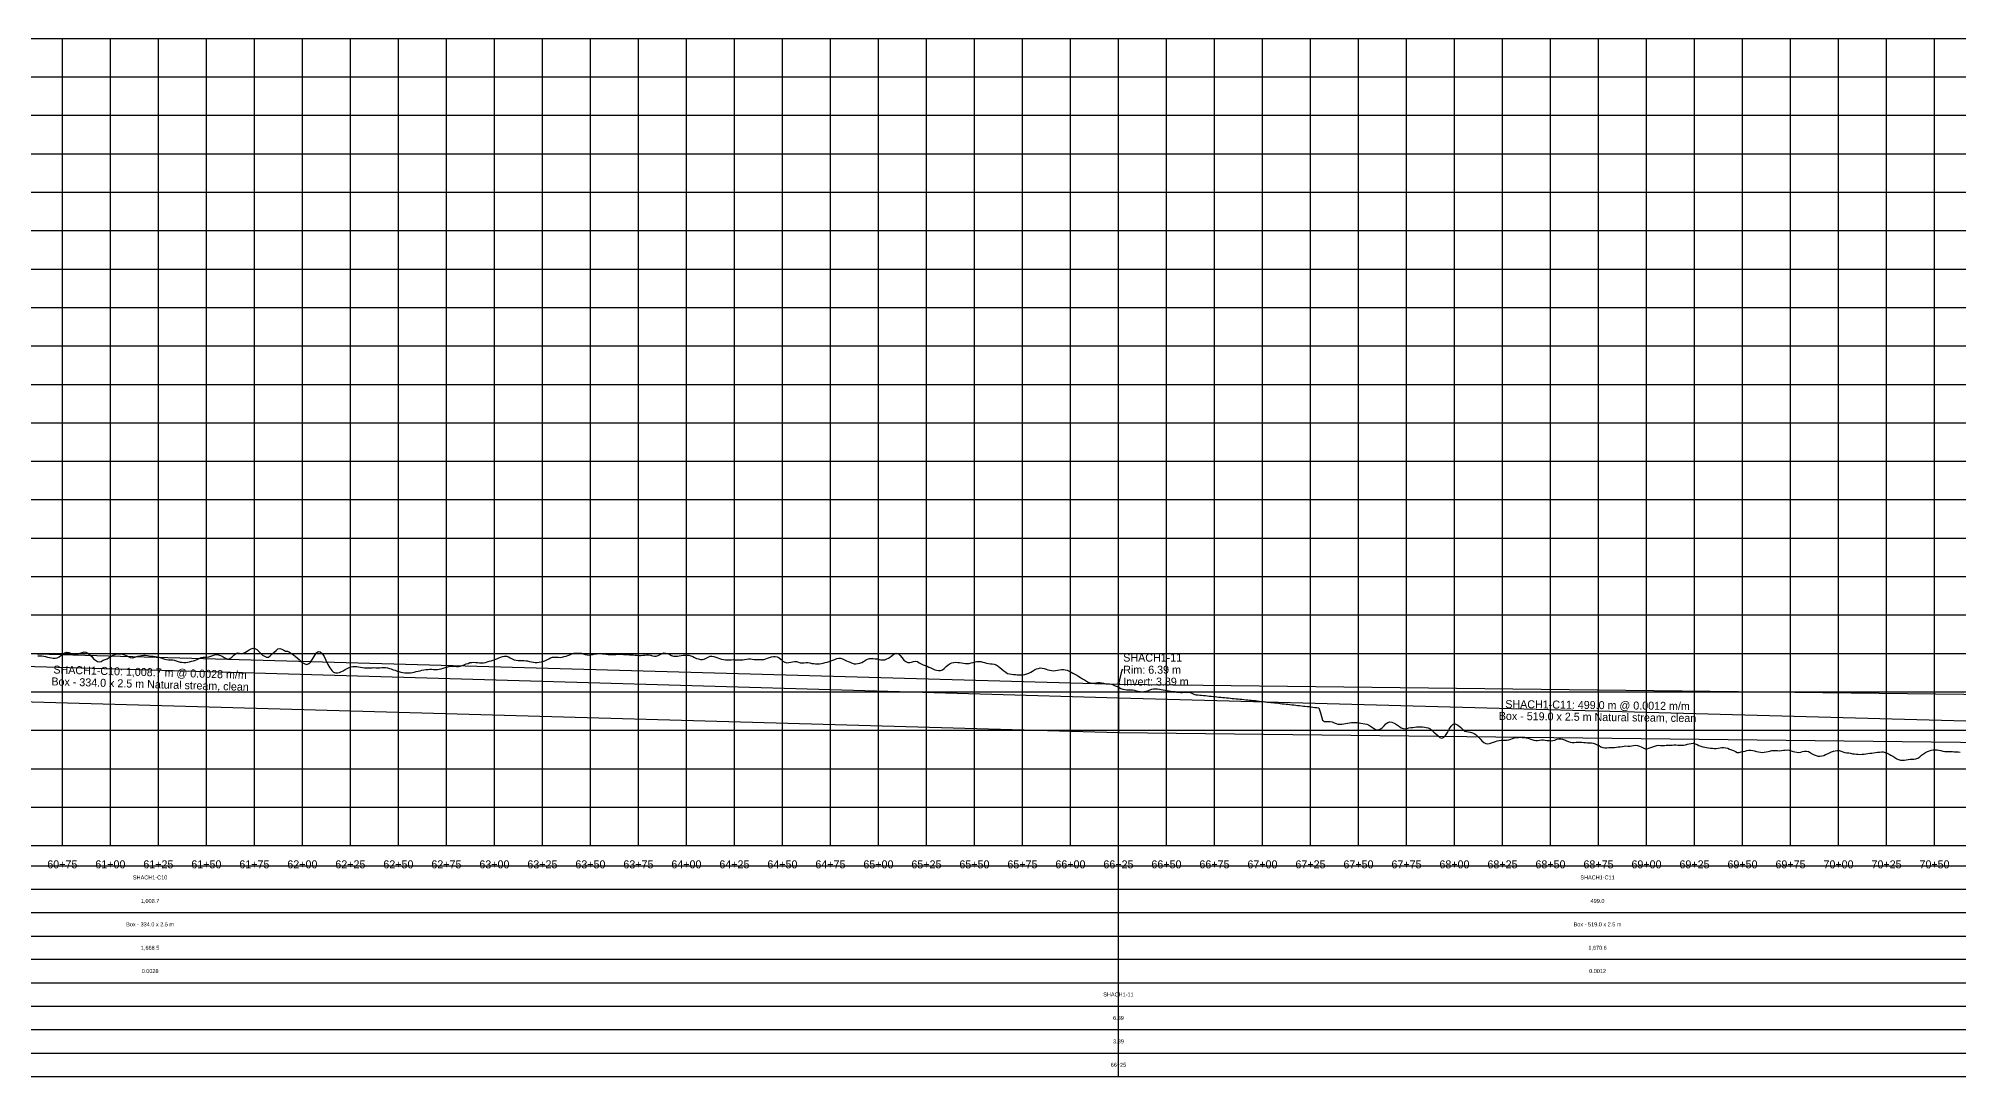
# Model space of a CAD drawing. Extents: x -64 to 8082, y -140 to 402.
# Drawn here: x 6063 to 7063, y -140 to 400 of the extents above; entities that cross this region are included whole.
import ezdxf
from ezdxf.enums import TextEntityAlignment as Align

# ---------------------------------------------------------------- set-up
doc = ezdxf.new("R2010")
doc.units = 0
for name, color, linetype in [('Annotation', 7, 'Continuous'), ('Annotation_Table', 254, 'Continuous'), ('Crown', 7, 'Continuous'), ('Grid', 254, 'Continuous'), ('Grid_Text', 7, 'Continuous'), ('Ground_Elevation', 3, 'Continuous'), ('Hydraulic_Grade', 5, 'Continuous'), ('Invert', 7, 'Continuous'), ('Structure', 7, 'Continuous')]:
    doc.layers.add(name, color=color, linetype=linetype)

msp = doc.modelspace()

# ---------------------------------------------------------------- linework, layer by layer
at = {"layer": 'Annotation', "color": 0}
msp.add_lwpolyline([(6627.5, 71.5), (6626.7, 71.5), (6625, 63.9)], dxfattribs=at)
msp.add_lwpolyline([(6625, 63.9), (6624.8, 64.9), (6625.6, 64.7)], close=True, dxfattribs=at)
at = {"layer": 'Annotation_Table', "color": 254}
for points in [[(6625, -140.2), (6625, 400)], [(-25, -30.5), (8049.9, -30.5)], [(-25, -42.7), (8049.9, -42.7)], [(-25, -54.9), (8049.9, -54.9)], [(-25, -67.1), (8049.9, -67.1)], [(-25, -79.2), (8049.9, -79.2)], [(-25, -91.4), (8049.9, -91.4)], [(-25, -103.6), (8049.9, -103.6)], [(-25, -115.8), (8049.9, -115.8)], [(-25, -128), (8049.9, -128)], [(-25, -140.2), (8049.9, -140.2)]]:
    msp.add_lwpolyline(points, dxfattribs=at)
at = {"layer": 'Crown', "color": 0}
for points in [[(5616.3, 92.2), (6625, 63.9)], [(6625, 63.9), (6625, 63.9)], [(6625, 63.9), (7124, 58.1)]]:
    msp.add_lwpolyline(points, dxfattribs=at)
at = {"layer": 'Grid', "color": 254}
for points in [[(-25, 400), (8050, 400)], [(6075, -20), (6075, 400)], [(6100, -20), (6100, 400)], [(6125, -20), (6125, 400)], [(6150, -20), (6150, 400)], [(6175, -20), (6175, 400)], [(6200, -20), (6200, 400)], [(6225, -20), (6225, 400)], [(6250, -20), (6250, 400)], [(6275, -20), (6275, 400)], [(6300, -20), (6300, 400)], [(6325, -20), (6325, 400)], [(6350, -20), (6350, 400)], [(6375, -20), (6375, 400)], [(6400, -20), (6400, 400)], [(6425, -20), (6425, 400)], [(6450, -20), (6450, 400)], [(6475, -20), (6475, 400)], [(6500, -20), (6500, 400)], [(6525, -20), (6525, 400)], [(6550, -20), (6550, 400)], [(6575, -20), (6575, 400)], [(6600, -20), (6600, 400)], [(6625, -20), (6625, 400)], [(6650, -20), (6650, 400)], [(6675, -20), (6675, 400)], [(6700, -20), (6700, 400)], [(6725, -20), (6725, 400)], [(6750, -20), (6750, 400)], [(6775, -20), (6775, 400)], [(6800, -20), (6800, 400)], [(6825, -20), (6825, 400)], [(6850, -20), (6850, 400)], [(6875, -20), (6875, 400)], [(6900, -20), (6900, 400)], [(6925, -20), (6925, 400)], [(6950, -20), (6950, 400)], [(6975, -20), (6975, 400)], [(7000, -20), (7000, 400)], [(7025, -20), (7025, 400)], [(7050, -20), (7050, 400)], [(-25, 380), (8050, 380)], [(-25, 360), (8050, 360)], [(-25, 340), (8050, 340)], [(-25, 320), (8050, 320)], [(-25, 300), (8050, 300)], [(-25, 280), (8050, 280)], [(-25, 260), (8050, 260)], [(-25, 240), (8050, 240)], [(-25, 220), (8050, 220)], [(-25, 200), (8050, 200)], [(-25, 180), (8050, 180)], [(-25, 160), (8050, 160)], [(-25, 140), (8050, 140)], [(-25, 120), (8050, 120)], [(-25, 100), (8050, 100)], [(-25, 80), (8050, 80)], [(-25, 60), (8050, 60)], [(-25, 40), (8050, 40)], [(-25, 20), (8050, 20)], [(-25, 0), (8050, 0)], [(-25, -20), (8050, -20)]]:
    msp.add_lwpolyline(points, dxfattribs=at)
at = {"layer": 'Ground_Elevation', "color": 3}
msp.add_lwpolyline([(6062.3, 78.8), (6063.3, 78.7), (6064.3, 78.7), (6065.3, 78.6), (6066.3, 78.4), (6067.3, 78.1), (6068.3, 77.9), (6069.3, 77.6), (6070.3, 77.5), (6071.3, 77.5), (6072.3, 77.7), (6073.3, 78.2), (6074.3, 78.9), (6075.3, 79.7), (6076.3, 80.3), (6077.3, 80.6), (6078.3, 80.5), (6079.3, 80.2), (6080.3, 79.9), (6081.3, 79.6), (6082.3, 79.6), (6083.3, 79.8), (6084.3, 80.2), (6085.3, 80.5), (6086.3, 80.8), (6087.3, 80.6), (6088.3, 80.2), (6089.3, 79.3), (6090.3, 78.3), (6091.3, 77.2), (6092.3, 76.4), (6093.3, 75.8), (6094.3, 75.6), (6095.3, 75.8), (6096.3, 76.4), (6097.3, 76.8), (6098.3, 77.2), (6099.3, 77.8), (6100.3, 78.4), (6101.3, 79), (6102.3, 79.4), (6103.3, 79.7), (6104.3, 79.8), (6105.3, 79.8), (6106.3, 79.6), (6107.3, 79.3), (6108.3, 78.9), (6109.3, 78.4), (6110.3, 77.8), (6111.3, 77.7), (6112.3, 77.8), (6113.3, 78.2), (6114.3, 78.5), (6115.3, 78.7), (6116.3, 78.9), (6117.3, 79), (6118.3, 79), (6119.3, 78.9), (6120.3, 78.8), (6121.3, 78.6), (6122.3, 78.5), (6123.3, 78.3), (6124.3, 78.2), (6125.3, 78), (6126.3, 77.7), (6127.3, 77.3), (6128.3, 77), (6129.3, 76.8), (6130.3, 76.7), (6131.3, 76.7), (6132.3, 76.7), (6133.3, 76.5), (6134.3, 76.2), (6135.3, 75.8), (6136.3, 75.5), (6137.3, 75.4), (6138.3, 75.3), (6139.3, 75.3), (6140.3, 75.4), (6141.3, 75.6), (6142.3, 75.9), (6143.3, 76.2), (6144.3, 76.4), (6145.3, 76.8), (6146.3, 77.3), (6147.3, 77.8), (6148.3, 78), (6149.3, 78), (6150.3, 78.1), (6151.3, 78.2), (6152.3, 78.5), (6153.3, 78.9), (6154.3, 79.3), (6155.3, 79.4), (6156.3, 79.3), (6157.3, 78.9), (6158.3, 78.5), (6159.3, 77.9), (6160.3, 77.3), (6161.3, 77), (6162.3, 77.3), (6163.3, 78), (6164.3, 79.1), (6165.3, 80), (6166.3, 80.3), (6167.3, 80.1), (6168.3, 79.9), (6169.3, 80.1), (6170.3, 80.6), (6171.3, 81.2), (6172.3, 81.8), (6173.3, 82.3), (6174.3, 82.7), (6175.3, 82.6), (6176.3, 82), (6177.3, 81), (6178.3, 80), (6179.3, 79), (6180.3, 78.5), (6181.3, 78), (6182.3, 78.1), (6183.3, 78.8), (6184.3, 79.7), (6185.3, 80.6), (6186.3, 81.5), (6187.3, 82.3), (6188.3, 82.5), (6189.3, 82.2), (6190.3, 81.6), (6191.3, 81.2), (6192.3, 81.1), (6193.3, 80.6), (6194.3, 80), (6195.3, 79.3), (6196.3, 78.6), (6197.3, 77.7), (6198.3, 76.8), (6199.3, 75.8), (6200.3, 75), (6201.3, 74.5), (6202.3, 74.3), (6203.3, 74.7), (6204.3, 75.5), (6205.3, 77), (6206.3, 78.8), (6207.3, 80.3), (6208.3, 81), (6209.3, 80.8), (6210.3, 79.9), (6211.3, 78.4), (6212.3, 76.4), (6213.3, 74.3), (6214.3, 72.4), (6215.3, 71.1), (6216.3, 70.3), (6217.3, 69.9), (6218.3, 69.8), (6219.3, 70), (6220.3, 70.5), (6221.3, 71), (6222.3, 71.6), (6223.3, 72.2), (6224.3, 72.7), (6225.3, 73), (6226.3, 73.1), (6227.3, 73.2), (6228.3, 73.1), (6229.3, 73), (6230.3, 72.8), (6231.3, 72.6), (6232.3, 72.5), (6233.3, 72.4), (6234.3, 72.4), (6235.3, 72.5), (6236.3, 72.5), (6237.3, 72.6), (6238.3, 72.5), (6239.3, 72.5), (6240.3, 72.5), (6241.3, 72.6), (6242.3, 72.7), (6243.3, 72.6), (6244.3, 72.4), (6245.3, 72.1), (6246.3, 71.9), (6247.3, 71.5), (6248.3, 71.2), (6249.3, 70.8), (6250.3, 70.5), (6251.3, 70.3), (6252.3, 70.1), (6253.3, 69.9), (6254.3, 69.8), (6255.3, 69.8), (6256.3, 69.8), (6257.3, 70), (6258.3, 70.2), (6259.3, 70.5), (6260.3, 70.8), (6261.3, 71), (6262.3, 71.2), (6263.3, 71.5), (6264.3, 71.6), (6265.3, 71.7), (6266.3, 71.8), (6267.3, 71.8), (6268.3, 71.7), (6269.3, 71.7), (6270.3, 71.7), (6271.3, 71.8), (6272.3, 72), (6273.3, 72.3), (6274.3, 72.6), (6275.3, 72.9), (6276.3, 73.1), (6277.3, 73.3), (6278.3, 73.4), (6279.3, 73.3), (6280.3, 73.2), (6281.3, 73.2), (6282.3, 73.4), (6283.3, 73.7), (6284.3, 74.1), (6285.3, 74.5), (6286.3, 74.8), (6287.3, 75.2), (6288.3, 75.3), (6289.3, 75.4), (6290.3, 75.3), (6291.3, 75.2), (6292.3, 75.1), (6293.3, 75.1), (6294.3, 75.1), (6295.3, 75.3), (6296.3, 75.6), (6297.3, 76), (6298.3, 76.2), (6299.3, 76.5), (6300.3, 76.8), (6301.3, 77.2), (6302.3, 77.7), (6303.3, 78.1), (6304.3, 78.3), (6305.3, 78.5), (6306.3, 78.5), (6307.3, 78.2), (6308.3, 77.7), (6309.3, 77.1), (6310.3, 76.6), (6311.3, 76.4), (6312.3, 76.3), (6313.3, 76.3), (6314.3, 76.3), (6315.3, 76.3), (6316.3, 76.2), (6317.3, 76.1), (6318.3, 75.8), (6319.3, 75.6), (6320.3, 75.4), (6321.3, 75.3), (6322.3, 75.3), (6323.3, 75.4), (6324.3, 75.6), (6325.3, 75.8), (6326.3, 76.2), (6327.3, 76.7), (6328.3, 77.2), (6329.3, 77.7), (6330.3, 78), (6331.3, 78.1), (6332.3, 78), (6333.3, 78), (6334.3, 77.9), (6335.3, 78), (6336.3, 78.3), (6337.3, 78.6), (6338.3, 78.9), (6339.3, 79.3), (6340.3, 79.7), (6341.3, 80.1), (6342.3, 80.2), (6343.3, 80.2), (6344.3, 80.2), (6345.3, 80.1), (6346.3, 79.8), (6347.3, 79.4), (6348.3, 79.2), (6349.3, 79.1), (6350.3, 79.3), (6351.3, 79.5), (6352.3, 79.7), (6353.3, 79.8), (6354.3, 79.9), (6355.3, 79.9), (6356.3, 79.8), (6357.3, 79.7), (6358.3, 79.6), (6359.3, 79.5), (6360.3, 79.4), (6361.3, 79.4), (6362.3, 79.5), (6363.3, 79.5), (6364.3, 79.6), (6365.3, 79.6), (6366.3, 79.6), (6367.3, 79.5), (6368.3, 79.5), (6369.3, 79.4), (6370.3, 79.3), (6371.3, 79.2), (6372.3, 79.2), (6373.3, 79.1), (6374.3, 79), (6375.3, 78.9), (6376.3, 78.9), (6377.3, 79), (6378.3, 79.1), (6379.3, 79.2), (6380.3, 79.2), (6381.3, 79), (6382.3, 78.8), (6383.3, 78.6), (6384.3, 78.6), (6385.3, 78.9), (6386.3, 79.4), (6387.3, 79.9), (6388.3, 80.3), (6389.3, 80.2), (6390.3, 79.9), (6391.3, 79.4), (6392.3, 78.9), (6393.3, 78.6), (6394.3, 78.5), (6395.3, 78.6), (6396.3, 78.8), (6397.3, 78.9), (6398.3, 79), (6399.3, 79.1), (6400.3, 79.1), (6401.3, 79), (6402.3, 78.8), (6403.3, 78.4), (6404.3, 77.9), (6405.3, 77.4), (6406.3, 77.1), (6407.3, 76.8), (6408.3, 76.8), (6409.3, 77), (6410.3, 77.5), (6411.3, 78), (6412.3, 78.5), (6413.3, 78.6), (6414.3, 78.4), (6415.3, 78), (6416.3, 77.7), (6417.3, 77.3), (6418.3, 77), (6419.3, 76.8), (6420.3, 76.6), (6421.3, 76.6), (6422.3, 76.6), (6423.3, 76.7), (6424.3, 76.8), (6425.3, 76.7), (6426.3, 76.7), (6427.3, 76.7), (6428.3, 76.6), (6429.3, 76.6), (6430.3, 76.8), (6431.3, 77), (6432.3, 77.2), (6433.3, 77.2), (6434.3, 77), (6435.3, 76.9), (6436.3, 76.8), (6437.3, 76.8), (6438.3, 76.8), (6439.3, 76.8), (6440.3, 76.9), (6441.3, 77.2), (6442.3, 77.5), (6443.3, 77.9), (6444.3, 78.2), (6445.3, 78.4), (6446.3, 78.4), (6447.3, 78.2), (6448.3, 77.7), (6449.3, 76.8), (6450.3, 76), (6451.3, 75.4), (6452.3, 75.1), (6453.3, 75.2), (6454.3, 75.4), (6455.3, 75.6), (6456.3, 75.7), (6457.3, 75.7), (6458.3, 75.4), (6459.3, 75.1), (6460.3, 75), (6461.3, 75), (6462.3, 75.2), (6463.3, 75.2), (6464.3, 75), (6465.3, 74.8), (6466.3, 74.7), (6467.3, 74.6), (6468.3, 74.5), (6469.3, 74.5), (6470.3, 74.7), (6471.3, 74.9), (6472.3, 75.2), (6473.3, 75.5), (6474.3, 75.8), (6475.3, 76.2), (6476.3, 76.5), (6477.3, 76.9), (6478.3, 77.3), (6479.3, 77.5), (6480.3, 77.5), (6481.3, 77.2), (6482.3, 76.7), (6483.3, 76.2), (6484.3, 75.8), (6485.3, 75.4), (6486.3, 74.9), (6487.3, 74.5), (6488.3, 74.5), (6489.3, 74.7), (6490.3, 74.9), (6491.3, 75.2), (6492.3, 75.8), (6493.3, 76.4), (6494.3, 77), (6495.3, 77.3), (6496.3, 77.3), (6497.3, 77.3), (6498.3, 77.2), (6499.3, 77.1), (6500.3, 76.9), (6501.3, 76.7), (6502.3, 76.6), (6503.3, 76.7), (6504.3, 77.1), (6505.3, 77.5), (6506.3, 78.2), (6507.3, 79), (6508.3, 79.8), (6509.3, 80.2), (6510.3, 80), (6511.3, 78.9), (6512.3, 77.6), (6513.3, 76.5), (6514.3, 75.7), (6515.3, 75.3), (6516.3, 75.2), (6517.3, 75.5), (6518.3, 75.8), (6519.3, 75.9), (6520.3, 75.7), (6521.3, 75.1), (6522.3, 74.5), (6523.3, 74), (6524.3, 73.7), (6525.3, 73.3), (6526.3, 72.9), (6527.3, 72.4), (6528.3, 72), (6529.3, 71.5), (6530.3, 71.2), (6531.3, 71.1), (6532.3, 71.1), (6533.3, 71.4), (6534.3, 72.1), (6535.3, 73.1), (6536.3, 74.1), (6537.3, 74.7), (6538.3, 75.1), (6539.3, 75.2), (6540.3, 75.4), (6541.3, 75.3), (6542.3, 75.2), (6543.3, 75), (6544.3, 74.9), (6545.3, 74.8), (6546.3, 74.7), (6547.3, 74.8), (6548.3, 75), (6549.3, 75.3), (6550.3, 75.6), (6551.3, 75.7), (6552.3, 75.8), (6553.3, 75.7), (6554.3, 75.5), (6555.3, 75.2), (6556.3, 74.9), (6557.3, 74.7), (6558.3, 74.6), (6559.3, 74.6), (6560.3, 74.4), (6561.3, 74), (6562.3, 73.4), (6563.3, 72.7), (6564.3, 71.8), (6565.3, 71), (6566.3, 70.2), (6567.3, 69.6), (6568.3, 69.3), (6569.3, 69.2), (6570.3, 69), (6571.3, 69), (6572.3, 68.9), (6573.3, 68.9), (6574.3, 68.8), (6575.3, 68.8), (6576.3, 69), (6577.3, 69.3), (6578.3, 69.7), (6579.3, 70.2), (6580.3, 70.8), (6581.3, 71.4), (6582.3, 71.9), (6583.3, 72.2), (6584.3, 72.4), (6585.3, 72.3), (6586.3, 72.1), (6587.3, 71.8), (6588.3, 71.5), (6589.3, 71.2), (6590.3, 71.1), (6591.3, 71), (6592.3, 71.1), (6593.3, 71.3), (6594.3, 71.5), (6595.3, 71.7), (6596.3, 71.7), (6597.3, 71.5), (6598.3, 71.2), (6599.3, 70.8), (6600.3, 70.3), (6601.3, 69.7), (6602.3, 69.1), (6603.3, 68.6), (6604.3, 68), (6605.3, 67.5), (6606.3, 66.8), (6607.3, 66.2), (6608.3, 65.5), (6609.3, 65), (6610.3, 64.6), (6611.3, 64.5), (6612.3, 64.5), (6613.3, 64.7), (6614.3, 64.8), (6615.3, 64.8), (6616.3, 64.7), (6617.3, 64.5), (6618.3, 64.2), (6619.3, 64.1), (6620.3, 64.1), (6621.3, 63.9), (6622.3, 63.6), (6623.3, 63.2), (6624.3, 62.7), (6625.3, 62.2), (6626.3, 61.7), (6627.3, 61.4), (6628.3, 61.2), (6629.3, 61.1), (6630.3, 61.1), (6631.3, 61.1), (6632.3, 61.1), (6633.3, 60.9), (6634.3, 60.6), (6635.3, 60.3), (6636.3, 60.1), (6637.3, 60), (6638.3, 60.1), (6639.3, 60.4), (6640.3, 60.5), (6641.3, 61.1), (6642.3, 61.4), (6643.3, 61.5), (6644.3, 61.6), (6645.3, 61.5), (6646.3, 61.4), (6647.3, 61.2), (6648.3, 61), (6649.3, 60.9), (6650.3, 60.7), (6651.3, 60.5), (6652.3, 60.4), (6653.3, 60.2), (6654.3, 60.1), (6655.3, 59.9), (6656.3, 59.8), (6657.3, 59.6), (6658.3, 59.6), (6659.3, 59.8), (6660.3, 59.8), (6661.3, 59.8), (6662.3, 59.7), (6663.3, 59.3), (6664.3, 58.7), (6665.3, 58.5), (6666.3, 58.4), (6667.3, 58.3), (6668.3, 58.2), (6669.3, 58.1), (6670.3, 58), (6671.3, 57.9), (6672.3, 57.8), (6673.3, 57.7), (6674.3, 57.6), (6675.3, 57.5), (6676.3, 57.4), (6677.3, 57.3), (6678.3, 57.2), (6679.3, 57.1), (6680.3, 57), (6681.3, 56.9), (6682.3, 56.8), (6683.3, 56.7), (6684.3, 56.6), (6685.3, 56.5), (6686.3, 56.4), (6687.3, 56.3), (6688.3, 56.2), (6689.3, 56.1), (6690.3, 56), (6691.3, 55.9), (6692.3, 55.8), (6693.3, 55.7), (6694.3, 55.6), (6695.3, 55.5), (6696.3, 55.4), (6697.3, 55.3), (6698.3, 55.2), (6699.3, 55), (6700.3, 54.9), (6701.3, 54.8), (6702.3, 54.7), (6703.3, 54.6), (6704.3, 54.5), (6705.3, 54.4), (6706.3, 54.3), (6707.3, 54.2), (6708.3, 54.1), (6709.3, 53.9), (6710.3, 53.8), (6711.3, 53.7), (6712.3, 53.6), (6713.3, 53.5), (6714.3, 53.4), (6715.3, 53.3), (6716.3, 53.2), (6717.3, 53.1), (6718.3, 52.9), (6719.3, 52.8), (6720.3, 52.7), (6721.3, 52.6), (6722.3, 52.5), (6723.3, 52.4), (6724.3, 52.3), (6725.3, 52.2), (6726.3, 52), (6727.3, 51.9), (6728.3, 51.8), (6729.3, 51.6), (6730.3, 49.1), (6731.3, 45.3), (6732.3, 44.6), (6733.3, 44.6), (6734.3, 44.5), (6735.3, 44.5), (6736.3, 44.3), (6737.3, 43.9), (6738.3, 43.5), (6739.3, 43.2), (6740.3, 43.1), (6741.3, 43.1), (6742.3, 43.3), (6743.3, 43.5), (6744.3, 43.7), (6745.3, 43.9), (6746.3, 44.1), (6747.3, 44.1), (6748.3, 44.1), (6749.3, 44), (6750.3, 43.8), (6751.3, 43.7), (6752.3, 43.5), (6753.3, 43.3), (6754.3, 43.1), (6755.3, 42.8), (6756.3, 42.2), (6757.3, 41.5), (6758.3, 40.8), (6759.3, 40.3), (6760.3, 40.2), (6761.3, 40.5), (6762.3, 41.3), (6763.3, 42.3), (6764.3, 43.3), (6765.3, 44), (6766.3, 44.3), (6767.3, 44.2), (6768.3, 43.8), (6769.3, 43.3), (6770.3, 42.6), (6771.3, 41.9), (6772.3, 41.3), (6773.3, 41), (6774.3, 40.8), (6775.3, 41), (6776.3, 41.2), (6777.3, 41.4), (6778.3, 41.5), (6779.3, 41.6), (6780.3, 41.7), (6781.3, 41.8), (6782.3, 41.8), (6783.3, 41.7), (6784.3, 41.6), (6785.3, 41.5), (6786.3, 41.2), (6787.3, 40.7), (6788.3, 39.9), (6789.3, 39), (6790.3, 38.1), (6791.3, 37.2), (6792.3, 36.3), (6793.3, 35.9), (6794.3, 36.3), (6795.3, 37.3), (6796.3, 38.9), (6797.3, 40.6), (6798.3, 42.1), (6799.3, 43.2), (6800.3, 43.4), (6801.3, 43), (6802.3, 42.3), (6803.3, 41.4), (6804.3, 40.4), (6805.3, 39.6), (6806.3, 39.3), (6807.3, 39.2), (6808.3, 39), (6809.3, 38.7), (6810.3, 38.3), (6811.3, 37.6), (6812.3, 36.6), (6813.3, 35.6), (6814.3, 34.5), (6815.3, 33.7), (6816.3, 33.1), (6817.3, 33), (6818.3, 33.1), (6819.3, 33.5), (6820.3, 33.8), (6821.3, 34.2), (6822.3, 34.5), (6823.3, 34.7), (6824.3, 34.8), (6825.3, 34.8), (6826.3, 34.8), (6827.3, 34.9), (6828.3, 35.1), (6829.3, 35.4), (6830.3, 35.7), (6831.3, 36), (6832.3, 36.2), (6833.3, 36.3), (6834.3, 36.4), (6835.3, 36.3), (6836.3, 36.2), (6837.3, 36), (6838.3, 35.9), (6839.3, 35.6), (6840.3, 35.2), (6841.3, 34.8), (6842.3, 34.6), (6843.3, 34.6), (6844.3, 34.8), (6845.3, 35), (6846.3, 35), (6847.3, 34.9), (6848.3, 34.7), (6849.3, 34.6), (6850.3, 34.5), (6851.3, 34.6), (6852.3, 34.9), (6853.3, 35.3), (6854.3, 35.5), (6855.3, 35.5), (6856.3, 35.3), (6857.3, 35), (6858.3, 34.5), (6859.3, 34.1), (6860.3, 33.8), (6861.3, 33.7), (6862.3, 33.7), (6863.3, 33.8), (6864.3, 33.8), (6865.3, 33.8), (6866.3, 33.8), (6867.3, 33.7), (6868.3, 33.6), (6869.3, 33.5), (6870.3, 33.5), (6871.3, 33.4), (6872.3, 33.3), (6873.3, 33), (6874.3, 32.5), (6875.3, 32), (6876.3, 31.4), (6877.3, 31), (6878.3, 30.9), (6879.3, 30.9), (6880.3, 31), (6881.3, 31.1), (6882.3, 31.1), (6883.3, 31.1), (6884.3, 31.2), (6885.3, 31.3), (6886.3, 31.4), (6887.3, 31.6), (6888.3, 31.8), (6889.3, 31.9), (6890.3, 31.8), (6891.3, 31.8), (6892.3, 31.9), (6893.3, 32), (6894.3, 32.2), (6895.3, 32.1), (6896.3, 31.8), (6897.3, 31.3), (6898.3, 30.8), (6899.3, 30.4), (6900.3, 30.4), (6901.3, 30.6), (6902.3, 31), (6903.3, 31.4), (6904.3, 31.8), (6905.3, 32), (6906.3, 32.2), (6907.3, 32.1), (6908.3, 32), (6909.3, 32), (6910.3, 32.2), (6911.3, 32.3), (6912.3, 32.3), (6913.3, 32.3), (6914.3, 32.4), (6915.3, 32.4), (6916.3, 32.3), (6917.3, 32.2), (6918.3, 32.2), (6919.3, 32.3), (6920.3, 32.5), (6921.3, 32.7), (6922.3, 33), (6923.3, 33.1), (6924.3, 33.2), (6925.3, 33), (6926.3, 32.6), (6927.3, 32.1), (6928.3, 31.7), (6929.3, 31.4), (6930.3, 31.2), (6931.3, 31), (6932.3, 30.8), (6933.3, 30.7), (6934.3, 30.6), (6935.3, 30.5), (6936.3, 30.5), (6937.3, 30.6), (6938.3, 30.9), (6939.3, 31.1), (6940.3, 31.1), (6941.3, 30.9), (6942.3, 30.6), (6943.3, 30.2), (6944.3, 29.8), (6945.3, 29.4), (6946.3, 28.9), (6947.3, 28.5), (6948.3, 28.5), (6949.3, 28.7), (6950.3, 29), (6951.3, 29.2), (6952.3, 29.4), (6953.3, 29.6), (6954.3, 29.6), (6955.3, 29.5), (6956.3, 29.3), (6957.3, 29), (6958.3, 28.7), (6959.3, 28.6), (6960.3, 28.5), (6961.3, 28.6), (6962.3, 28.8), (6963.3, 29), (6964.3, 29.2), (6965.3, 29.4), (6966.3, 29.5), (6967.3, 29.4), (6968.3, 29.4), (6969.3, 29.3), (6970.3, 29.4), (6971.3, 29.6), (6972.3, 29.7), (6973.3, 29.8), (6974.3, 29.7), (6975.3, 29.3), (6976.3, 29), (6977.3, 28.8), (6978.3, 28.6), (6979.3, 28.5), (6980.3, 28.6), (6981.3, 28.9), (6982.3, 29.1), (6983.3, 29.2), (6984.3, 28.9), (6985.3, 28.5), (6986.3, 27.8), (6987.3, 27.2), (6988.3, 26.8), (6989.3, 26.5), (6990.3, 26.5), (6991.3, 26.7), (6992.3, 26.9), (6993.3, 27.3), (6994.3, 27.7), (6995.3, 28.2), (6996.3, 28.7), (6997.3, 29.1), (6998.3, 29.3), (6999.3, 29.5), (7000.3, 29.4), (7001.3, 29.1), (7002.3, 28.7), (7003.3, 28.4), (7004.3, 28.3), (7005.3, 28.2), (7006.3, 28), (7007.3, 27.8), (7008.3, 27.7), (7009.3, 27.6), (7010.3, 27.5), (7011.3, 27.4), (7012.3, 27.5), (7013.3, 27.6), (7014.3, 27.8), (7015.3, 27.9), (7016.3, 28), (7017.3, 28.1), (7018.3, 28.3), (7019.3, 28.5), (7020.3, 28.6), (7021.3, 28.6), (7022.3, 28.7), (7023.3, 28.7), (7024.3, 28.5), (7025.3, 28), (7026.3, 27.5), (7027.3, 27.1), (7028.3, 26.5), (7029.3, 25.8), (7030.3, 25.2), (7031.3, 24.7), (7032.3, 24.5), (7033.3, 24.4), (7034.3, 24.5), (7035.3, 24.6), (7036.3, 24.8), (7037.3, 24.9), (7038.3, 25), (7039.3, 25), (7040.3, 25.1), (7041.3, 25.5), (7042.3, 26.2), (7043.3, 27), (7044.3, 27.8), (7045.3, 28.4), (7046.3, 28.9), (7047.3, 29.3), (7048.3, 29.6), (7049.3, 29.8), (7050.3, 29.8), (7051.3, 29.8), (7052.3, 29.6), (7053.3, 29.4), (7054.3, 29.1), (7055.3, 28.9), (7056.3, 28.9), (7057.3, 29), (7058.3, 29), (7059.3, 28.9), (7060.3, 28.8), (7061.3, 28.8), (7062.3, 28.7), (7063.3, 28.6)], dxfattribs=at)
at = {"layer": 'Hydraulic_Grade', "color": 5}
for points in [[(5616.3, 86), (6625, 56.8)], [(6625, 56.8), (6625, 56.8)], [(6625, 56.8), (7124, 43.3)]]:
    msp.add_lwpolyline(points, dxfattribs=at)
at = {"layer": 'Invert', "color": 0}
for points in [[(5616.3, 67.2), (6625, 38.9)], [(6625, 38.9), (6625, 38.9)], [(6625, 38.9), (7124, 33.1)]]:
    msp.add_lwpolyline(points, dxfattribs=at)
at = {"layer": 'Structure', "color": 0}
msp.add_lwpolyline([(6625, 63.9), (6625, 38.9)], dxfattribs=at)
msp.add_lwpolyline([(6625, 63.9), (6625, 38.9)], dxfattribs=at)

# ---------------------------------------------------------------- texts
at = {"layer": 'Annotation', "color": 0}
for s, rotation, p in [('SHACH1-C10: 1,008.7 m @ 0.0028 m/m', 358.3901, (6120.7, 70.2)), ('Box - 334.0 x 2.5 m Natural stream, clean', 358.3901, (6120.7, 64)), ('SHACH1-C11: 499.0 m @ 0.0012 m/m', 359.3352, (6874.5, 53.1)), ('Box - 519.0 x 2.5 m Natural stream, clean', 359.3352, (6874.5, 46.9))]:
    msp.add_text(s, height=4.167, rotation=rotation, dxfattribs=at).set_placement(p, align=Align.MIDDLE_CENTER)
for s, height, p in [('SHACH1-11', 4.17, (6627.5, 77.8)), ('Rim: 6.39 m', 4.167, (6627.5, 71.5)), ('Invert: 3.89 m', 4.167, (6627.5, 65.3))]:
    msp.add_text(s, height=height, dxfattribs=at).set_placement(p, align=Align.MIDDLE_LEFT)
at = {"layer": 'Annotation_Table', "color": 0}
for s, height, p in [('SHACH1-C10', 2.08, (6120.7, -36.6)), ('SHACH1-C11', 2.08, (6874.5, -36.6)), ('1,008.7', 2.08, (6120.7, -48.8)), ('499.0', 2.08, (6874.5, -48.8)), ('Box - 334.0 x 2.5 m', 2.083, (6120.7, -61)), ('Box - 519.0 x 2.5 m', 2.083, (6874.5, -61)), ('1,668.5', 2.08, (6120.7, -73.2)), ('1,670.6', 2.08, (6874.5, -73.2)), ('0.0028', 2.08, (6120.7, -85.3)), ('0.0012', 2.08, (6874.5, -85.3)), ('SHACH1-11', 2.08, (6625, -97.5)), ('6.39', 2.08, (6625, -109.7)), ('3.89', 2.08, (6625, -121.9)), ('66+25', 2.08, (6625, -134.1))]:
    msp.add_text(s, height=height, dxfattribs=at).set_placement(p, align=Align.MIDDLE_CENTER)
at = {"layer": 'Grid_Text', "color": 0}
for s, p in [('60+75', (6075, -27.7)), ('61+00', (6100, -27.7)), ('61+25', (6125, -27.7)), ('61+50', (6150, -27.7)), ('61+75', (6175, -27.7)), ('62+00', (6200, -27.7)), ('62+25', (6225, -27.7)), ('62+50', (6250, -27.7)), ('62+75', (6275, -27.7)), ('63+00', (6300, -27.7)), ('63+25', (6325, -27.7)), ('63+50', (6350, -27.7)), ('63+75', (6375, -27.7)), ('64+00', (6400, -27.7)), ('64+25', (6425, -27.7)), ('64+50', (6450, -27.7)), ('64+75', (6475, -27.7)), ('65+00', (6500, -27.7)), ('65+25', (6525, -27.7)), ('65+50', (6550, -27.7)), ('65+75', (6575, -27.7)), ('66+00', (6600, -27.7)), ('66+25', (6625, -27.7)), ('66+50', (6650, -27.7)), ('66+75', (6675, -27.7)), ('67+00', (6700, -27.7)), ('67+25', (6725, -27.7)), ('67+50', (6750, -27.7)), ('67+75', (6775, -27.7)), ('68+00', (6800, -27.7)), ('68+25', (6825, -27.7)), ('68+50', (6850, -27.7)), ('68+75', (6875, -27.7)), ('69+00', (6900, -27.7)), ('69+25', (6925, -27.7)), ('69+50', (6950, -27.7)), ('69+75', (6975, -27.7)), ('70+00', (7000, -27.7)), ('70+25', (7025, -27.7)), ('70+50', (7050, -27.7))]:
    msp.add_text(s, height=4.17, dxfattribs=at).set_placement(p, align=Align.TOP_CENTER)

doc.saveas('drawing.dxf')
